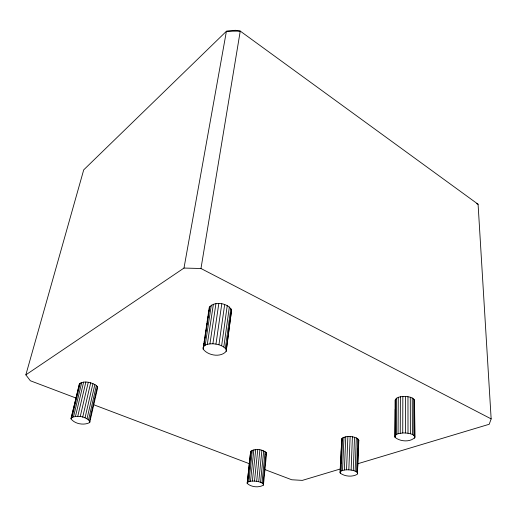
<?xml version="1.0" encoding="UTF-8"?>
<svg xmlns="http://www.w3.org/2000/svg" width="517" height="517" viewBox="0 0 517 517"><rect width="100%" height="100%" fill="white"/><g stroke="black" fill="none" stroke-linecap="round" stroke-linejoin="round"><path stroke-width="0.78" d="M414.912 437.369L414.737 436.354C412.553 433.595 408.637 433.317 405.393 432.962L405.418 396.442C401.916 396.558 396.759 396.416 395.091 400.164L395.02 437.35C400.074 441.641 410.291 442.487 414.912 437.369L414.518 399.971C412.508 397.134 408.611 396.765 405.418 396.442M394.794 436.342L396.365 434.474L398.071 433.744L402.743 432.962L402.84 396.474M231.59 309.948L226.155 351.36C220.727 357.79 207.763 355.612 203.129 349.027L209.185 307.693C213.98 300.661 227.642 302.878 231.59 309.948L226.155 351.36M400.242 433.233L400.404 396.785M398.071 433.744L398.284 397.36M395.02 437.35L395.247 409.27M395.253 435.359L395.537 399.111M396.365 434.474L396.623 398.155M357.712 473.449L356.543 471.834L357.686 438.597C352.995 436.154 346.254 435.275 341.808 438.578L340.018 472.435L340.348 473.249C345.039 476.59 352.413 477.191 357.396 474.231L358.824 440.322L357.686 438.597M357.421 472.635L358.546 439.45M357.506 471L357.751 463.743M358.022 455.677L358.268 448.42M356.543 471.834L355.134 471.11L356.316 437.834M355.134 471.11L353.285 470.502L354.513 437.208M353.285 470.502L351.133 470.069L352.407 436.762M351.133 470.069L348.82 469.83L350.151 436.529M340.018 472.435L341.149 470.955L344.367 469.998L345.795 436.755M344.367 469.998L346.513 469.804L347.896 436.529M342.538 470.392L344.005 437.201M340.289 471.653L341.808 438.578M340.348 473.249L340.457 470.838M340.793 463.607L340.974 459.587M341.304 452.349L341.485 448.329M341.149 470.955L342.648 437.821M247.191 483.421L250.648 451.464C254.971 448.226 262.972 449.105 266.578 453.105L263.431 485.101C258.804 487.983 251.159 487.137 247.191 483.421L250.648 451.464M263.431 485.101L263.03 483.653L262.022 482.93L265.137 451.541M263.03 483.653L266.113 452.31M262.022 482.93L258.72 481.715L261.906 450.268M260.549 482.264L263.696 450.843M258.72 481.715L256.645 481.314L259.883 449.861M247.229 482.71C249.026 480.771 252.076 481.14 254.487 481.088L257.77 449.641M252.386 481.062L255.715 449.635M248.935 481.573L252.335 450.223M250.493 481.224L253.86 449.835M247.824 482.083L251.236 450.779M266.578 453.105L265.874 454.54M226.149 349.925L225.347 348.445L230.834 308.39M225.347 348.445L223.803 347.03L229.354 306.911M223.803 347.03L221.619 345.776L227.247 305.605M221.619 345.776L218.943 344.774L224.662 304.571M218.943 344.774L215.964 344.096L221.78 303.88M203.039 347.586C204.661 343.941 209.456 343.85 212.894 343.779L218.801 303.582M209.941 343.863L215.932 303.692M207.317 344.328L213.379 304.216M203.129 349.027L203.498 346.642M203.737 345.046L203.982 343.456M204.228 341.86L204.473 340.27M204.719 338.68L204.965 337.084M205.21 335.494L205.456 333.898M205.818 331.513L206.063 329.917M206.309 328.327L206.554 326.738M206.8 325.141L207.046 323.552M207.291 321.955L207.537 320.366M207.899 317.974L208.144 316.385M208.39 314.795L208.635 313.199M208.881 311.609L209.127 310.013M203.75 346.261L209.889 306.29M205.204 345.149L211.317 305.101M357.932 463.691L489.218 424.263L491.15 418.893L200.971 268.504L240.25 31.098L235.319 30.296L226.42 31.253L83.715 169.854L25.85 374.851L30.329 380.745L76.277 398.148M25.85 374.851L183.987 268.058L226.42 31.253L240.25 31.098L478.083 204.241L491.15 418.893M88.581 419.707L96.382 385.514C91.69 382.444 84.381 380.299 79.456 383.788L70.997 418.809C74.784 424.05 84.058 425.594 89.667 422.557L89.939 421.691C86.268 416.366 76.781 414.789 71.23 417.93L70.997 418.809M89.577 420.715L97.332 386.58L96.382 385.514M89.667 422.557L97.668 387.621L97.332 386.58M87.03 418.731L94.889 384.486M85.021 417.852L92.944 383.569M82.694 417.141L90.682 382.832M80.213 416.637L88.265 382.322M77.744 416.385L85.861 382.076M75.469 416.398L83.631 382.108M72.096 417.2L80.316 383M73.543 416.676L81.744 382.425M71.23 417.93L79.456 383.788M358.514 441.163L358.824 440.322M340.167 469.022L302.322 480.383L291.73 479.763L264.614 469.488M402.743 432.962L405.393 432.962M346.513 469.804L348.82 469.83M183.987 268.058L200.971 268.504M212.894 343.779L215.964 344.096M254.487 481.088L256.645 481.314M93.609 404.714L249.543 463.781M476.713 203.698L478.083 204.241M250.596 452.226L251.094 453.015M341.537 439.424L341.853 440.297M414.518 399.971L414.737 436.354M414.388 436.736L414.401 438.345M413.69 398.924L413.884 435.366M412.243 397.987L412.404 434.474M410.291 397.23L410.395 433.744M407.965 396.701L408.003 433.227"/></g></svg>
